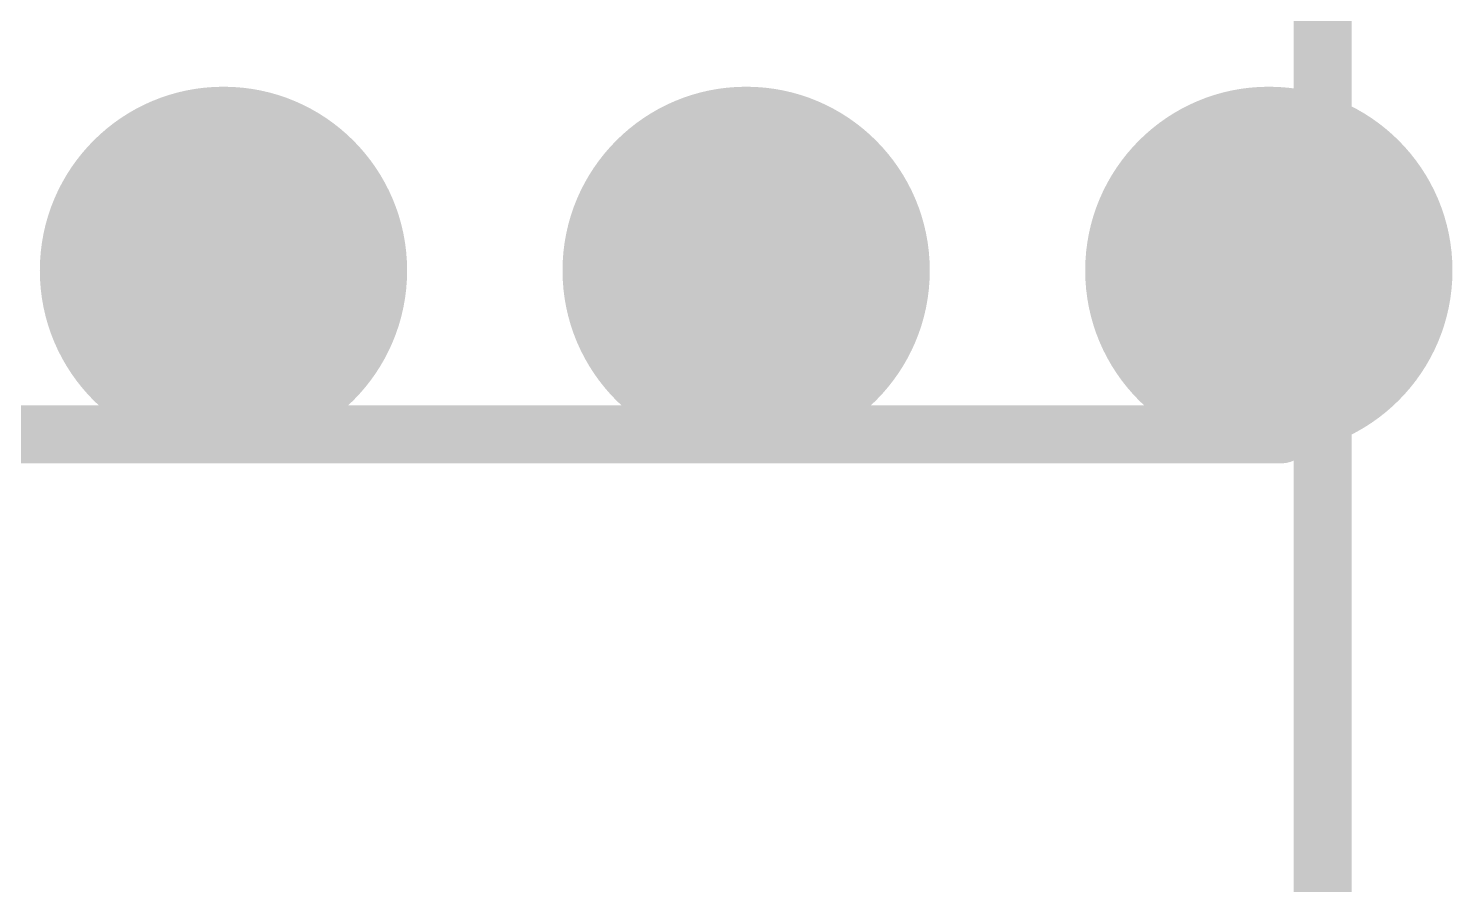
# Model space of a CAD drawing. Header units: inches. Extents: x -4 to 5258, y -4 to 5281.
# Drawn here: x 129.173 to 132.287, y 97.297 to 99.168 of the extents above; entities that cross this region are included whole.
import ezdxf

# ---------------------------------------------------------------- set-up
doc = ezdxf.new("R2010")
doc.units = ezdxf.units.IN
for name, color, linetype in [('Bottom Layer', 5, 'Continuous'), ('Bottom Solder', 6, 'Continuous'), ('Drill Drawing', 1, 'Continuous'), ('Layer 1', 16, 'Continuous'), ('Layer 2', 76, 'Continuous'), ('Top Layer', 1, 'Continuous'), ('Top Overlay', 2, 'Continuous'), ('Top Solder', 216, 'Continuous'), ('Via Holes', 16, 'Continuous')]:
    doc.layers.add(name, color=color, linetype=linetype)

# ---------------------------------------------------------------- blocks, each defined once
blk = doc.blocks.new('DB128L_5_08_3P_OG_S_216')
at = {"layer": 'Top Overlay'}
for points in [[(-7.62, -5.1, 0.127, 0.127, 0), (-7.62, 5, 0.127, 0.127, 0)], [(7.53, 2.54, 0.127, 0.127, 0), (-7.53, 2.54, 0.127, 0.127, 0)]]:
    blk.add_lwpolyline(points, format="xyseb", dxfattribs=at)
blk.add_lwpolyline([(-7.5618, 2.54, 0.0635, 0.0635, 1), (-7.4983, 2.54, 0.0635, 0.0635, 1)], format="xyseb", close=True, dxfattribs=at)

msp = doc.modelspace()

# ---------------------------------------------------------------- hatches: boundary and pattern name
at = {"layer": 'Bottom Layer'}
h = msp.add_hatch(color=5, dxfattribs=at)
edge = h.paths.add_edge_path()
edge.add_arc((129.5992, 98.639), 0.3, 0, 360)
h = msp.add_hatch(color=5, dxfattribs=at)
edge = h.paths.add_edge_path()
edge.add_arc((130.7422, 98.639), 0.3, 0, 360)
h = msp.add_hatch(color=5, dxfattribs=at)
edge = h.paths.add_edge_path()
edge.add_arc((131.8852, 98.639), 0.3, 0, 360)
at = {"layer": 'Bottom Solder'}
h = msp.add_hatch(color=6, dxfattribs=at)
edge = h.paths.add_edge_path()
edge.add_arc((129.5992, 98.639), 0.4016, 0, 360)
h = msp.add_hatch(color=6, dxfattribs=at)
edge = h.paths.add_edge_path()
edge.add_arc((130.7422, 98.639), 0.4016, 0, 360)
h = msp.add_hatch(color=6, dxfattribs=at)
edge = h.paths.add_edge_path()
edge.add_arc((131.8852, 98.639), 0.4016, 0, 360)
at = {"layer": 'Layer 1'}
h = msp.add_hatch(color=16, dxfattribs=at)
edge = h.paths.add_edge_path()
edge.add_arc((129.5992, 98.639), 0.3, 0, 360)
h = msp.add_hatch(color=16, dxfattribs=at)
edge = h.paths.add_edge_path()
edge.add_arc((130.7422, 98.639), 0.3, 0, 360)
h = msp.add_hatch(color=16, dxfattribs=at)
edge = h.paths.add_edge_path()
edge.add_arc((131.8852, 98.639), 0.3, 0, 360)
at = {"layer": 'Layer 2'}
h = msp.add_hatch(color=76, dxfattribs=at)
edge = h.paths.add_edge_path()
edge.add_arc((129.5992, 98.639), 0.3, 0, 360)
h = msp.add_hatch(color=76, dxfattribs=at)
edge = h.paths.add_edge_path()
edge.add_arc((130.7422, 98.639), 0.3, 0, 360)
h = msp.add_hatch(color=76, dxfattribs=at)
edge = h.paths.add_edge_path()
edge.add_arc((131.8852, 98.639), 0.3, 0, 360)
at = {"layer": 'Top Layer'}
h = msp.add_hatch(color=1, dxfattribs=at)
edge = h.paths.add_edge_path()
edge.add_arc((129.5992, 98.639), 0.3, 0, 360)
h = msp.add_hatch(color=1, dxfattribs=at)
edge = h.paths.add_edge_path()
edge.add_arc((130.7422, 98.639), 0.3, 0, 360)
h = msp.add_hatch(color=1, dxfattribs=at)
edge = h.paths.add_edge_path()
edge.add_arc((131.8852, 98.639), 0.3, 0, 360)
at = {"layer": 'Top Solder'}
h = msp.add_hatch(color=216, dxfattribs=at)
edge = h.paths.add_edge_path()
edge.add_arc((129.5992, 98.639), 0.4016, 0, 360)
h = msp.add_hatch(color=216, dxfattribs=at)
edge = h.paths.add_edge_path()
edge.add_arc((130.7422, 98.639), 0.4016, 0, 360)
h = msp.add_hatch(color=216, dxfattribs=at)
edge = h.paths.add_edge_path()
edge.add_arc((131.8852, 98.639), 0.4016, 0, 360)
at = {"layer": 'Via Holes'}
h = msp.add_hatch(color=7, dxfattribs=at)
edge = h.paths.add_edge_path()
edge.add_arc((129.5992, 98.639), 0.15, 0, 360)
h = msp.add_hatch(color=7, dxfattribs=at)
edge = h.paths.add_edge_path()
edge.add_arc((130.7422, 98.639), 0.15, 0, 360)
h = msp.add_hatch(color=7, dxfattribs=at)
edge = h.paths.add_edge_path()
edge.add_arc((131.8852, 98.639), 0.15, 0, 360)

# ---------------------------------------------------------------- linework, layer by layer
at = {"layer": 'Drill Drawing'}
for points in [[(129.4722, 98.766, 0.0508, 0.0508, 0), (129.4722, 98.893, 0.0508, 0.0508, 0)], [(129.4722, 98.893, 0.0508, 0.0508, 0), (129.7262, 98.893, 0.0508, 0.0508, 0)], [(129.7262, 98.766, 0.0508, 0.0508, 0), (129.7262, 98.893, 0.0508, 0.0508, 0)], [(130.6152, 98.766, 0.0508, 0.0508, 0), (130.6152, 98.893, 0.0508, 0.0508, 0)], [(130.6152, 98.893, 0.0508, 0.0508, 0), (130.8692, 98.893, 0.0508, 0.0508, 0)], [(130.8692, 98.766, 0.0508, 0.0508, 0), (130.8692, 98.893, 0.0508, 0.0508, 0)], [(131.7582, 98.766, 0.0508, 0.0508, 0), (131.7582, 98.893, 0.0508, 0.0508, 0)], [(131.7582, 98.893, 0.0508, 0.0508, 0), (132.0122, 98.893, 0.0508, 0.0508, 0)], [(132.0122, 98.766, 0.0508, 0.0508, 0), (132.0122, 98.893, 0.0508, 0.0508, 0)], [(129.523, 98.7152, 0.0508, 0.0508, 0), (129.523, 98.7914, 0.0508, 0.0508, 0)], [(129.523, 98.7914, 0.0508, 0.0508, 0), (129.6754, 98.7914, 0.0508, 0.0508, 0)], [(129.6754, 98.7152, 0.0508, 0.0508, 0), (129.6754, 98.7914, 0.0508, 0.0508, 0)], [(130.666, 98.7152, 0.0508, 0.0508, 0), (130.666, 98.7914, 0.0508, 0.0508, 0)], [(130.666, 98.7914, 0.0508, 0.0508, 0), (130.8184, 98.7914, 0.0508, 0.0508, 0)], [(130.8184, 98.7152, 0.0508, 0.0508, 0), (130.8184, 98.7914, 0.0508, 0.0508, 0)], [(131.809, 98.7152, 0.0508, 0.0508, 0), (131.809, 98.7914, 0.0508, 0.0508, 0)], [(131.809, 98.7914, 0.0508, 0.0508, 0), (131.9614, 98.7914, 0.0508, 0.0508, 0)], [(131.9614, 98.7152, 0.0508, 0.0508, 0), (131.9614, 98.7914, 0.0508, 0.0508, 0)], [(129.3452, 98.512, 0.0508, 0.0508, 0), (129.3452, 98.766, 0.0508, 0.0508, 0)], [(129.3452, 98.766, 0.0508, 0.0508, 0), (129.4722, 98.766, 0.0508, 0.0508, 0)], [(129.7262, 98.766, 0.0508, 0.0508, 0), (129.8532, 98.766, 0.0508, 0.0508, 0)], [(129.8532, 98.512, 0.0508, 0.0508, 0), (129.8532, 98.766, 0.0508, 0.0508, 0)], [(130.4882, 98.512, 0.0508, 0.0508, 0), (130.4882, 98.766, 0.0508, 0.0508, 0)], [(130.4882, 98.766, 0.0508, 0.0508, 0), (130.6152, 98.766, 0.0508, 0.0508, 0)], [(130.8692, 98.766, 0.0508, 0.0508, 0), (130.9962, 98.766, 0.0508, 0.0508, 0)], [(130.9962, 98.512, 0.0508, 0.0508, 0), (130.9962, 98.766, 0.0508, 0.0508, 0)], [(131.6312, 98.512, 0.0508, 0.0508, 0), (131.6312, 98.766, 0.0508, 0.0508, 0)], [(131.6312, 98.766, 0.0508, 0.0508, 0), (131.7582, 98.766, 0.0508, 0.0508, 0)], [(132.0122, 98.766, 0.0508, 0.0508, 0), (132.1392, 98.766, 0.0508, 0.0508, 0)], [(132.1392, 98.512, 0.0508, 0.0508, 0), (132.1392, 98.766, 0.0508, 0.0508, 0)], [(129.4468, 98.5628, 0.0508, 0.0508, 0), (129.4468, 98.7152, 0.0508, 0.0508, 0)], [(129.4468, 98.7152, 0.0508, 0.0508, 0), (129.523, 98.7152, 0.0508, 0.0508, 0)], [(129.6754, 98.7152, 0.0508, 0.0508, 0), (129.7516, 98.7152, 0.0508, 0.0508, 0)], [(129.7516, 98.5628, 0.0508, 0.0508, 0), (129.7516, 98.7152, 0.0508, 0.0508, 0)], [(130.5898, 98.5628, 0.0508, 0.0508, 0), (130.5898, 98.7152, 0.0508, 0.0508, 0)], [(130.5898, 98.7152, 0.0508, 0.0508, 0), (130.666, 98.7152, 0.0508, 0.0508, 0)], [(130.8184, 98.7152, 0.0508, 0.0508, 0), (130.8946, 98.7152, 0.0508, 0.0508, 0)], [(130.8946, 98.5628, 0.0508, 0.0508, 0), (130.8946, 98.7152, 0.0508, 0.0508, 0)], [(131.7328, 98.5628, 0.0508, 0.0508, 0), (131.7328, 98.7152, 0.0508, 0.0508, 0)], [(131.7328, 98.7152, 0.0508, 0.0508, 0), (131.809, 98.7152, 0.0508, 0.0508, 0)], [(131.9614, 98.7152, 0.0508, 0.0508, 0), (132.0376, 98.7152, 0.0508, 0.0508, 0)], [(132.0376, 98.5628, 0.0508, 0.0508, 0), (132.0376, 98.7152, 0.0508, 0.0508, 0)], [(129.4468, 98.5628, 0.0508, 0.0508, 0), (129.523, 98.5628, 0.0508, 0.0508, 0)], [(129.523, 98.4866, 0.0508, 0.0508, 0), (129.523, 98.5628, 0.0508, 0.0508, 0)], [(129.6754, 98.5628, 0.0508, 0.0508, 0), (129.7516, 98.5628, 0.0508, 0.0508, 0)], [(129.6754, 98.4866, 0.0508, 0.0508, 0), (129.6754, 98.5628, 0.0508, 0.0508, 0)], [(130.5898, 98.5628, 0.0508, 0.0508, 0), (130.666, 98.5628, 0.0508, 0.0508, 0)], [(130.666, 98.4866, 0.0508, 0.0508, 0), (130.666, 98.5628, 0.0508, 0.0508, 0)], [(130.8184, 98.5628, 0.0508, 0.0508, 0), (130.8946, 98.5628, 0.0508, 0.0508, 0)], [(130.8184, 98.4866, 0.0508, 0.0508, 0), (130.8184, 98.5628, 0.0508, 0.0508, 0)], [(131.7328, 98.5628, 0.0508, 0.0508, 0), (131.809, 98.5628, 0.0508, 0.0508, 0)], [(131.809, 98.4866, 0.0508, 0.0508, 0), (131.809, 98.5628, 0.0508, 0.0508, 0)], [(131.9614, 98.5628, 0.0508, 0.0508, 0), (132.0376, 98.5628, 0.0508, 0.0508, 0)], [(131.9614, 98.4866, 0.0508, 0.0508, 0), (131.9614, 98.5628, 0.0508, 0.0508, 0)], [(129.3452, 98.512, 0.0508, 0.0508, 0), (129.4722, 98.512, 0.0508, 0.0508, 0)], [(129.4722, 98.385, 0.0508, 0.0508, 0), (129.4722, 98.512, 0.0508, 0.0508, 0)], [(129.7262, 98.512, 0.0508, 0.0508, 0), (129.8532, 98.512, 0.0508, 0.0508, 0)], [(129.7262, 98.385, 0.0508, 0.0508, 0), (129.7262, 98.512, 0.0508, 0.0508, 0)], [(130.4882, 98.512, 0.0508, 0.0508, 0), (130.6152, 98.512, 0.0508, 0.0508, 0)], [(130.6152, 98.385, 0.0508, 0.0508, 0), (130.6152, 98.512, 0.0508, 0.0508, 0)], [(130.8692, 98.512, 0.0508, 0.0508, 0), (130.9962, 98.512, 0.0508, 0.0508, 0)], [(130.8692, 98.385, 0.0508, 0.0508, 0), (130.8692, 98.512, 0.0508, 0.0508, 0)], [(131.6312, 98.512, 0.0508, 0.0508, 0), (131.7582, 98.512, 0.0508, 0.0508, 0)], [(131.7582, 98.385, 0.0508, 0.0508, 0), (131.7582, 98.512, 0.0508, 0.0508, 0)], [(132.0122, 98.512, 0.0508, 0.0508, 0), (132.1392, 98.512, 0.0508, 0.0508, 0)], [(132.0122, 98.385, 0.0508, 0.0508, 0), (132.0122, 98.512, 0.0508, 0.0508, 0)], [(129.523, 98.4866, 0.0508, 0.0508, 0), (129.6754, 98.4866, 0.0508, 0.0508, 0)], [(130.666, 98.4866, 0.0508, 0.0508, 0), (130.8184, 98.4866, 0.0508, 0.0508, 0)], [(131.809, 98.4866, 0.0508, 0.0508, 0), (131.9614, 98.4866, 0.0508, 0.0508, 0)], [(129.4722, 98.385, 0.0508, 0.0508, 0), (129.7262, 98.385, 0.0508, 0.0508, 0)], [(130.6152, 98.385, 0.0508, 0.0508, 0), (130.8692, 98.385, 0.0508, 0.0508, 0)], [(131.7582, 98.385, 0.0508, 0.0508, 0), (132.0122, 98.385, 0.0508, 0.0508, 0)]]:
    msp.add_lwpolyline(points, format="xyseb", dxfattribs=at)
for points in [[(129.4595, 98.893, 0.0254, 0.0254, 1), (129.4849, 98.893, 0.0254, 0.0254, 1)], [(129.4595, 98.893, 0.0254, 0.0254, 1), (129.4849, 98.893, 0.0254, 0.0254, 1)], [(129.7135, 98.893, 0.0254, 0.0254, 1), (129.7389, 98.893, 0.0254, 0.0254, 1)], [(129.7135, 98.893, 0.0254, 0.0254, 1), (129.7389, 98.893, 0.0254, 0.0254, 1)], [(130.6025, 98.893, 0.0254, 0.0254, 1), (130.6279, 98.893, 0.0254, 0.0254, 1)], [(130.6025, 98.893, 0.0254, 0.0254, 1), (130.6279, 98.893, 0.0254, 0.0254, 1)], [(130.8565, 98.893, 0.0254, 0.0254, 1), (130.8819, 98.893, 0.0254, 0.0254, 1)], [(130.8565, 98.893, 0.0254, 0.0254, 1), (130.8819, 98.893, 0.0254, 0.0254, 1)], [(131.7455, 98.893, 0.0254, 0.0254, 1), (131.7709, 98.893, 0.0254, 0.0254, 1)], [(131.7455, 98.893, 0.0254, 0.0254, 1), (131.7709, 98.893, 0.0254, 0.0254, 1)], [(131.9995, 98.893, 0.0254, 0.0254, 1), (132.0249, 98.893, 0.0254, 0.0254, 1)], [(131.9995, 98.893, 0.0254, 0.0254, 1), (132.0249, 98.893, 0.0254, 0.0254, 1)], [(129.5103, 98.7914, 0.0254, 0.0254, 1), (129.5357, 98.7914, 0.0254, 0.0254, 1)], [(129.5103, 98.7914, 0.0254, 0.0254, 1), (129.5357, 98.7914, 0.0254, 0.0254, 1)], [(129.6627, 98.7914, 0.0254, 0.0254, 1), (129.6881, 98.7914, 0.0254, 0.0254, 1)], [(129.6627, 98.7914, 0.0254, 0.0254, 1), (129.6881, 98.7914, 0.0254, 0.0254, 1)], [(130.6533, 98.7914, 0.0254, 0.0254, 1), (130.6787, 98.7914, 0.0254, 0.0254, 1)], [(130.6533, 98.7914, 0.0254, 0.0254, 1), (130.6787, 98.7914, 0.0254, 0.0254, 1)], [(130.8057, 98.7914, 0.0254, 0.0254, 1), (130.8311, 98.7914, 0.0254, 0.0254, 1)], [(130.8057, 98.7914, 0.0254, 0.0254, 1), (130.8311, 98.7914, 0.0254, 0.0254, 1)], [(131.7963, 98.7914, 0.0254, 0.0254, 1), (131.8217, 98.7914, 0.0254, 0.0254, 1)], [(131.7963, 98.7914, 0.0254, 0.0254, 1), (131.8217, 98.7914, 0.0254, 0.0254, 1)], [(131.9487, 98.7914, 0.0254, 0.0254, 1), (131.9741, 98.7914, 0.0254, 0.0254, 1)], [(131.9487, 98.7914, 0.0254, 0.0254, 1), (131.9741, 98.7914, 0.0254, 0.0254, 1)], [(129.3325, 98.766, 0.0254, 0.0254, 1), (129.3579, 98.766, 0.0254, 0.0254, 1)], [(129.3325, 98.766, 0.0254, 0.0254, 1), (129.3579, 98.766, 0.0254, 0.0254, 1)], [(129.4595, 98.766, 0.0254, 0.0254, 1), (129.4849, 98.766, 0.0254, 0.0254, 1)], [(129.4595, 98.766, 0.0254, 0.0254, 1), (129.4849, 98.766, 0.0254, 0.0254, 1)], [(129.7135, 98.766, 0.0254, 0.0254, 1), (129.7389, 98.766, 0.0254, 0.0254, 1)], [(129.7135, 98.766, 0.0254, 0.0254, 1), (129.7389, 98.766, 0.0254, 0.0254, 1)], [(129.8405, 98.766, 0.0254, 0.0254, 1), (129.8659, 98.766, 0.0254, 0.0254, 1)], [(129.8405, 98.766, 0.0254, 0.0254, 1), (129.8659, 98.766, 0.0254, 0.0254, 1)], [(130.4755, 98.766, 0.0254, 0.0254, 1), (130.5009, 98.766, 0.0254, 0.0254, 1)], [(130.4755, 98.766, 0.0254, 0.0254, 1), (130.5009, 98.766, 0.0254, 0.0254, 1)], [(130.6025, 98.766, 0.0254, 0.0254, 1), (130.6279, 98.766, 0.0254, 0.0254, 1)], [(130.6025, 98.766, 0.0254, 0.0254, 1), (130.6279, 98.766, 0.0254, 0.0254, 1)], [(130.8565, 98.766, 0.0254, 0.0254, 1), (130.8819, 98.766, 0.0254, 0.0254, 1)], [(130.8565, 98.766, 0.0254, 0.0254, 1), (130.8819, 98.766, 0.0254, 0.0254, 1)], [(130.9835, 98.766, 0.0254, 0.0254, 1), (131.0089, 98.766, 0.0254, 0.0254, 1)], [(130.9835, 98.766, 0.0254, 0.0254, 1), (131.0089, 98.766, 0.0254, 0.0254, 1)], [(131.6185, 98.766, 0.0254, 0.0254, 1), (131.6439, 98.766, 0.0254, 0.0254, 1)], [(131.6185, 98.766, 0.0254, 0.0254, 1), (131.6439, 98.766, 0.0254, 0.0254, 1)], [(131.7455, 98.766, 0.0254, 0.0254, 1), (131.7709, 98.766, 0.0254, 0.0254, 1)], [(131.7455, 98.766, 0.0254, 0.0254, 1), (131.7709, 98.766, 0.0254, 0.0254, 1)], [(131.9995, 98.766, 0.0254, 0.0254, 1), (132.0249, 98.766, 0.0254, 0.0254, 1)], [(131.9995, 98.766, 0.0254, 0.0254, 1), (132.0249, 98.766, 0.0254, 0.0254, 1)], [(132.1265, 98.766, 0.0254, 0.0254, 1), (132.1519, 98.766, 0.0254, 0.0254, 1)], [(132.1265, 98.766, 0.0254, 0.0254, 1), (132.1519, 98.766, 0.0254, 0.0254, 1)], [(129.4341, 98.7152, 0.0254, 0.0254, 1), (129.4595, 98.7152, 0.0254, 0.0254, 1)], [(129.4341, 98.7152, 0.0254, 0.0254, 1), (129.4595, 98.7152, 0.0254, 0.0254, 1)], [(129.5103, 98.7152, 0.0254, 0.0254, 1), (129.5357, 98.7152, 0.0254, 0.0254, 1)], [(129.5103, 98.7152, 0.0254, 0.0254, 1), (129.5357, 98.7152, 0.0254, 0.0254, 1)], [(129.6627, 98.7152, 0.0254, 0.0254, 1), (129.6881, 98.7152, 0.0254, 0.0254, 1)], [(129.6627, 98.7152, 0.0254, 0.0254, 1), (129.6881, 98.7152, 0.0254, 0.0254, 1)], [(129.7389, 98.7152, 0.0254, 0.0254, 1), (129.7643, 98.7152, 0.0254, 0.0254, 1)], [(129.7389, 98.7152, 0.0254, 0.0254, 1), (129.7643, 98.7152, 0.0254, 0.0254, 1)], [(130.5771, 98.7152, 0.0254, 0.0254, 1), (130.6025, 98.7152, 0.0254, 0.0254, 1)], [(130.5771, 98.7152, 0.0254, 0.0254, 1), (130.6025, 98.7152, 0.0254, 0.0254, 1)], [(130.6533, 98.7152, 0.0254, 0.0254, 1), (130.6787, 98.7152, 0.0254, 0.0254, 1)], [(130.6533, 98.7152, 0.0254, 0.0254, 1), (130.6787, 98.7152, 0.0254, 0.0254, 1)], [(130.8057, 98.7152, 0.0254, 0.0254, 1), (130.8311, 98.7152, 0.0254, 0.0254, 1)], [(130.8057, 98.7152, 0.0254, 0.0254, 1), (130.8311, 98.7152, 0.0254, 0.0254, 1)], [(130.8819, 98.7152, 0.0254, 0.0254, 1), (130.9073, 98.7152, 0.0254, 0.0254, 1)], [(130.8819, 98.7152, 0.0254, 0.0254, 1), (130.9073, 98.7152, 0.0254, 0.0254, 1)], [(131.7201, 98.7152, 0.0254, 0.0254, 1), (131.7455, 98.7152, 0.0254, 0.0254, 1)], [(131.7201, 98.7152, 0.0254, 0.0254, 1), (131.7455, 98.7152, 0.0254, 0.0254, 1)], [(131.7963, 98.7152, 0.0254, 0.0254, 1), (131.8217, 98.7152, 0.0254, 0.0254, 1)], [(131.7963, 98.7152, 0.0254, 0.0254, 1), (131.8217, 98.7152, 0.0254, 0.0254, 1)], [(131.9487, 98.7152, 0.0254, 0.0254, 1), (131.9741, 98.7152, 0.0254, 0.0254, 1)], [(131.9487, 98.7152, 0.0254, 0.0254, 1), (131.9741, 98.7152, 0.0254, 0.0254, 1)], [(132.0249, 98.7152, 0.0254, 0.0254, 1), (132.0503, 98.7152, 0.0254, 0.0254, 1)], [(132.0249, 98.7152, 0.0254, 0.0254, 1), (132.0503, 98.7152, 0.0254, 0.0254, 1)], [(129.4341, 98.5628, 0.0254, 0.0254, 1), (129.4595, 98.5628, 0.0254, 0.0254, 1)], [(129.4341, 98.5628, 0.0254, 0.0254, 1), (129.4595, 98.5628, 0.0254, 0.0254, 1)], [(129.5103, 98.5628, 0.0254, 0.0254, 1), (129.5357, 98.5628, 0.0254, 0.0254, 1)], [(129.5103, 98.5628, 0.0254, 0.0254, 1), (129.5357, 98.5628, 0.0254, 0.0254, 1)], [(129.6627, 98.5628, 0.0254, 0.0254, 1), (129.6881, 98.5628, 0.0254, 0.0254, 1)], [(129.6627, 98.5628, 0.0254, 0.0254, 1), (129.6881, 98.5628, 0.0254, 0.0254, 1)], [(129.7389, 98.5628, 0.0254, 0.0254, 1), (129.7643, 98.5628, 0.0254, 0.0254, 1)], [(129.7389, 98.5628, 0.0254, 0.0254, 1), (129.7643, 98.5628, 0.0254, 0.0254, 1)], [(130.5771, 98.5628, 0.0254, 0.0254, 1), (130.6025, 98.5628, 0.0254, 0.0254, 1)], [(130.5771, 98.5628, 0.0254, 0.0254, 1), (130.6025, 98.5628, 0.0254, 0.0254, 1)], [(130.6533, 98.5628, 0.0254, 0.0254, 1), (130.6787, 98.5628, 0.0254, 0.0254, 1)], [(130.6533, 98.5628, 0.0254, 0.0254, 1), (130.6787, 98.5628, 0.0254, 0.0254, 1)], [(130.8057, 98.5628, 0.0254, 0.0254, 1), (130.8311, 98.5628, 0.0254, 0.0254, 1)], [(130.8057, 98.5628, 0.0254, 0.0254, 1), (130.8311, 98.5628, 0.0254, 0.0254, 1)], [(130.8819, 98.5628, 0.0254, 0.0254, 1), (130.9073, 98.5628, 0.0254, 0.0254, 1)], [(130.8819, 98.5628, 0.0254, 0.0254, 1), (130.9073, 98.5628, 0.0254, 0.0254, 1)], [(131.7201, 98.5628, 0.0254, 0.0254, 1), (131.7455, 98.5628, 0.0254, 0.0254, 1)], [(131.7201, 98.5628, 0.0254, 0.0254, 1), (131.7455, 98.5628, 0.0254, 0.0254, 1)], [(131.7963, 98.5628, 0.0254, 0.0254, 1), (131.8217, 98.5628, 0.0254, 0.0254, 1)], [(131.7963, 98.5628, 0.0254, 0.0254, 1), (131.8217, 98.5628, 0.0254, 0.0254, 1)], [(131.9487, 98.5628, 0.0254, 0.0254, 1), (131.9741, 98.5628, 0.0254, 0.0254, 1)], [(131.9487, 98.5628, 0.0254, 0.0254, 1), (131.9741, 98.5628, 0.0254, 0.0254, 1)], [(132.0249, 98.5628, 0.0254, 0.0254, 1), (132.0503, 98.5628, 0.0254, 0.0254, 1)], [(132.0249, 98.5628, 0.0254, 0.0254, 1), (132.0503, 98.5628, 0.0254, 0.0254, 1)], [(129.3325, 98.512, 0.0254, 0.0254, 1), (129.3579, 98.512, 0.0254, 0.0254, 1)], [(129.3325, 98.512, 0.0254, 0.0254, 1), (129.3579, 98.512, 0.0254, 0.0254, 1)], [(129.4595, 98.512, 0.0254, 0.0254, 1), (129.4849, 98.512, 0.0254, 0.0254, 1)], [(129.4595, 98.512, 0.0254, 0.0254, 1), (129.4849, 98.512, 0.0254, 0.0254, 1)], [(129.7135, 98.512, 0.0254, 0.0254, 1), (129.7389, 98.512, 0.0254, 0.0254, 1)], [(129.7135, 98.512, 0.0254, 0.0254, 1), (129.7389, 98.512, 0.0254, 0.0254, 1)], [(129.8405, 98.512, 0.0254, 0.0254, 1), (129.8659, 98.512, 0.0254, 0.0254, 1)], [(129.8405, 98.512, 0.0254, 0.0254, 1), (129.8659, 98.512, 0.0254, 0.0254, 1)], [(130.4755, 98.512, 0.0254, 0.0254, 1), (130.5009, 98.512, 0.0254, 0.0254, 1)], [(130.4755, 98.512, 0.0254, 0.0254, 1), (130.5009, 98.512, 0.0254, 0.0254, 1)], [(130.6025, 98.512, 0.0254, 0.0254, 1), (130.6279, 98.512, 0.0254, 0.0254, 1)], [(130.6025, 98.512, 0.0254, 0.0254, 1), (130.6279, 98.512, 0.0254, 0.0254, 1)], [(130.8565, 98.512, 0.0254, 0.0254, 1), (130.8819, 98.512, 0.0254, 0.0254, 1)], [(130.8565, 98.512, 0.0254, 0.0254, 1), (130.8819, 98.512, 0.0254, 0.0254, 1)], [(130.9835, 98.512, 0.0254, 0.0254, 1), (131.0089, 98.512, 0.0254, 0.0254, 1)], [(130.9835, 98.512, 0.0254, 0.0254, 1), (131.0089, 98.512, 0.0254, 0.0254, 1)], [(131.6185, 98.512, 0.0254, 0.0254, 1), (131.6439, 98.512, 0.0254, 0.0254, 1)], [(131.6185, 98.512, 0.0254, 0.0254, 1), (131.6439, 98.512, 0.0254, 0.0254, 1)], [(131.7455, 98.512, 0.0254, 0.0254, 1), (131.7709, 98.512, 0.0254, 0.0254, 1)], [(131.7455, 98.512, 0.0254, 0.0254, 1), (131.7709, 98.512, 0.0254, 0.0254, 1)], [(131.9995, 98.512, 0.0254, 0.0254, 1), (132.0249, 98.512, 0.0254, 0.0254, 1)], [(131.9995, 98.512, 0.0254, 0.0254, 1), (132.0249, 98.512, 0.0254, 0.0254, 1)], [(132.1265, 98.512, 0.0254, 0.0254, 1), (132.1519, 98.512, 0.0254, 0.0254, 1)], [(132.1265, 98.512, 0.0254, 0.0254, 1), (132.1519, 98.512, 0.0254, 0.0254, 1)], [(129.5103, 98.4866, 0.0254, 0.0254, 1), (129.5357, 98.4866, 0.0254, 0.0254, 1)], [(129.5103, 98.4866, 0.0254, 0.0254, 1), (129.5357, 98.4866, 0.0254, 0.0254, 1)], [(129.6627, 98.4866, 0.0254, 0.0254, 1), (129.6881, 98.4866, 0.0254, 0.0254, 1)], [(129.6627, 98.4866, 0.0254, 0.0254, 1), (129.6881, 98.4866, 0.0254, 0.0254, 1)], [(130.6533, 98.4866, 0.0254, 0.0254, 1), (130.6787, 98.4866, 0.0254, 0.0254, 1)], [(130.6533, 98.4866, 0.0254, 0.0254, 1), (130.6787, 98.4866, 0.0254, 0.0254, 1)], [(130.8057, 98.4866, 0.0254, 0.0254, 1), (130.8311, 98.4866, 0.0254, 0.0254, 1)], [(130.8057, 98.4866, 0.0254, 0.0254, 1), (130.8311, 98.4866, 0.0254, 0.0254, 1)], [(131.7963, 98.4866, 0.0254, 0.0254, 1), (131.8217, 98.4866, 0.0254, 0.0254, 1)], [(131.7963, 98.4866, 0.0254, 0.0254, 1), (131.8217, 98.4866, 0.0254, 0.0254, 1)], [(131.9487, 98.4866, 0.0254, 0.0254, 1), (131.9741, 98.4866, 0.0254, 0.0254, 1)], [(131.9487, 98.4866, 0.0254, 0.0254, 1), (131.9741, 98.4866, 0.0254, 0.0254, 1)], [(129.4595, 98.385, 0.0254, 0.0254, 1), (129.4849, 98.385, 0.0254, 0.0254, 1)], [(129.4595, 98.385, 0.0254, 0.0254, 1), (129.4849, 98.385, 0.0254, 0.0254, 1)], [(129.7135, 98.385, 0.0254, 0.0254, 1), (129.7389, 98.385, 0.0254, 0.0254, 1)], [(129.7135, 98.385, 0.0254, 0.0254, 1), (129.7389, 98.385, 0.0254, 0.0254, 1)], [(130.6025, 98.385, 0.0254, 0.0254, 1), (130.6279, 98.385, 0.0254, 0.0254, 1)], [(130.6025, 98.385, 0.0254, 0.0254, 1), (130.6279, 98.385, 0.0254, 0.0254, 1)], [(130.8565, 98.385, 0.0254, 0.0254, 1), (130.8819, 98.385, 0.0254, 0.0254, 1)], [(130.8565, 98.385, 0.0254, 0.0254, 1), (130.8819, 98.385, 0.0254, 0.0254, 1)], [(131.7455, 98.385, 0.0254, 0.0254, 1), (131.7709, 98.385, 0.0254, 0.0254, 1)], [(131.7455, 98.385, 0.0254, 0.0254, 1), (131.7709, 98.385, 0.0254, 0.0254, 1)], [(131.9995, 98.385, 0.0254, 0.0254, 1), (132.0249, 98.385, 0.0254, 0.0254, 1)], [(131.9995, 98.385, 0.0254, 0.0254, 1), (132.0249, 98.385, 0.0254, 0.0254, 1)]]:
    msp.add_lwpolyline(points, format="xyseb", close=True, dxfattribs=at)

# ---------------------------------------------------------------- block references
at = {"rotation": 180}
msp.add_blockref('DB128L_5_08_3P_OG_S_216', (124.3829, 100.8211), dxfattribs=at)

doc.saveas('drawing.dxf')
